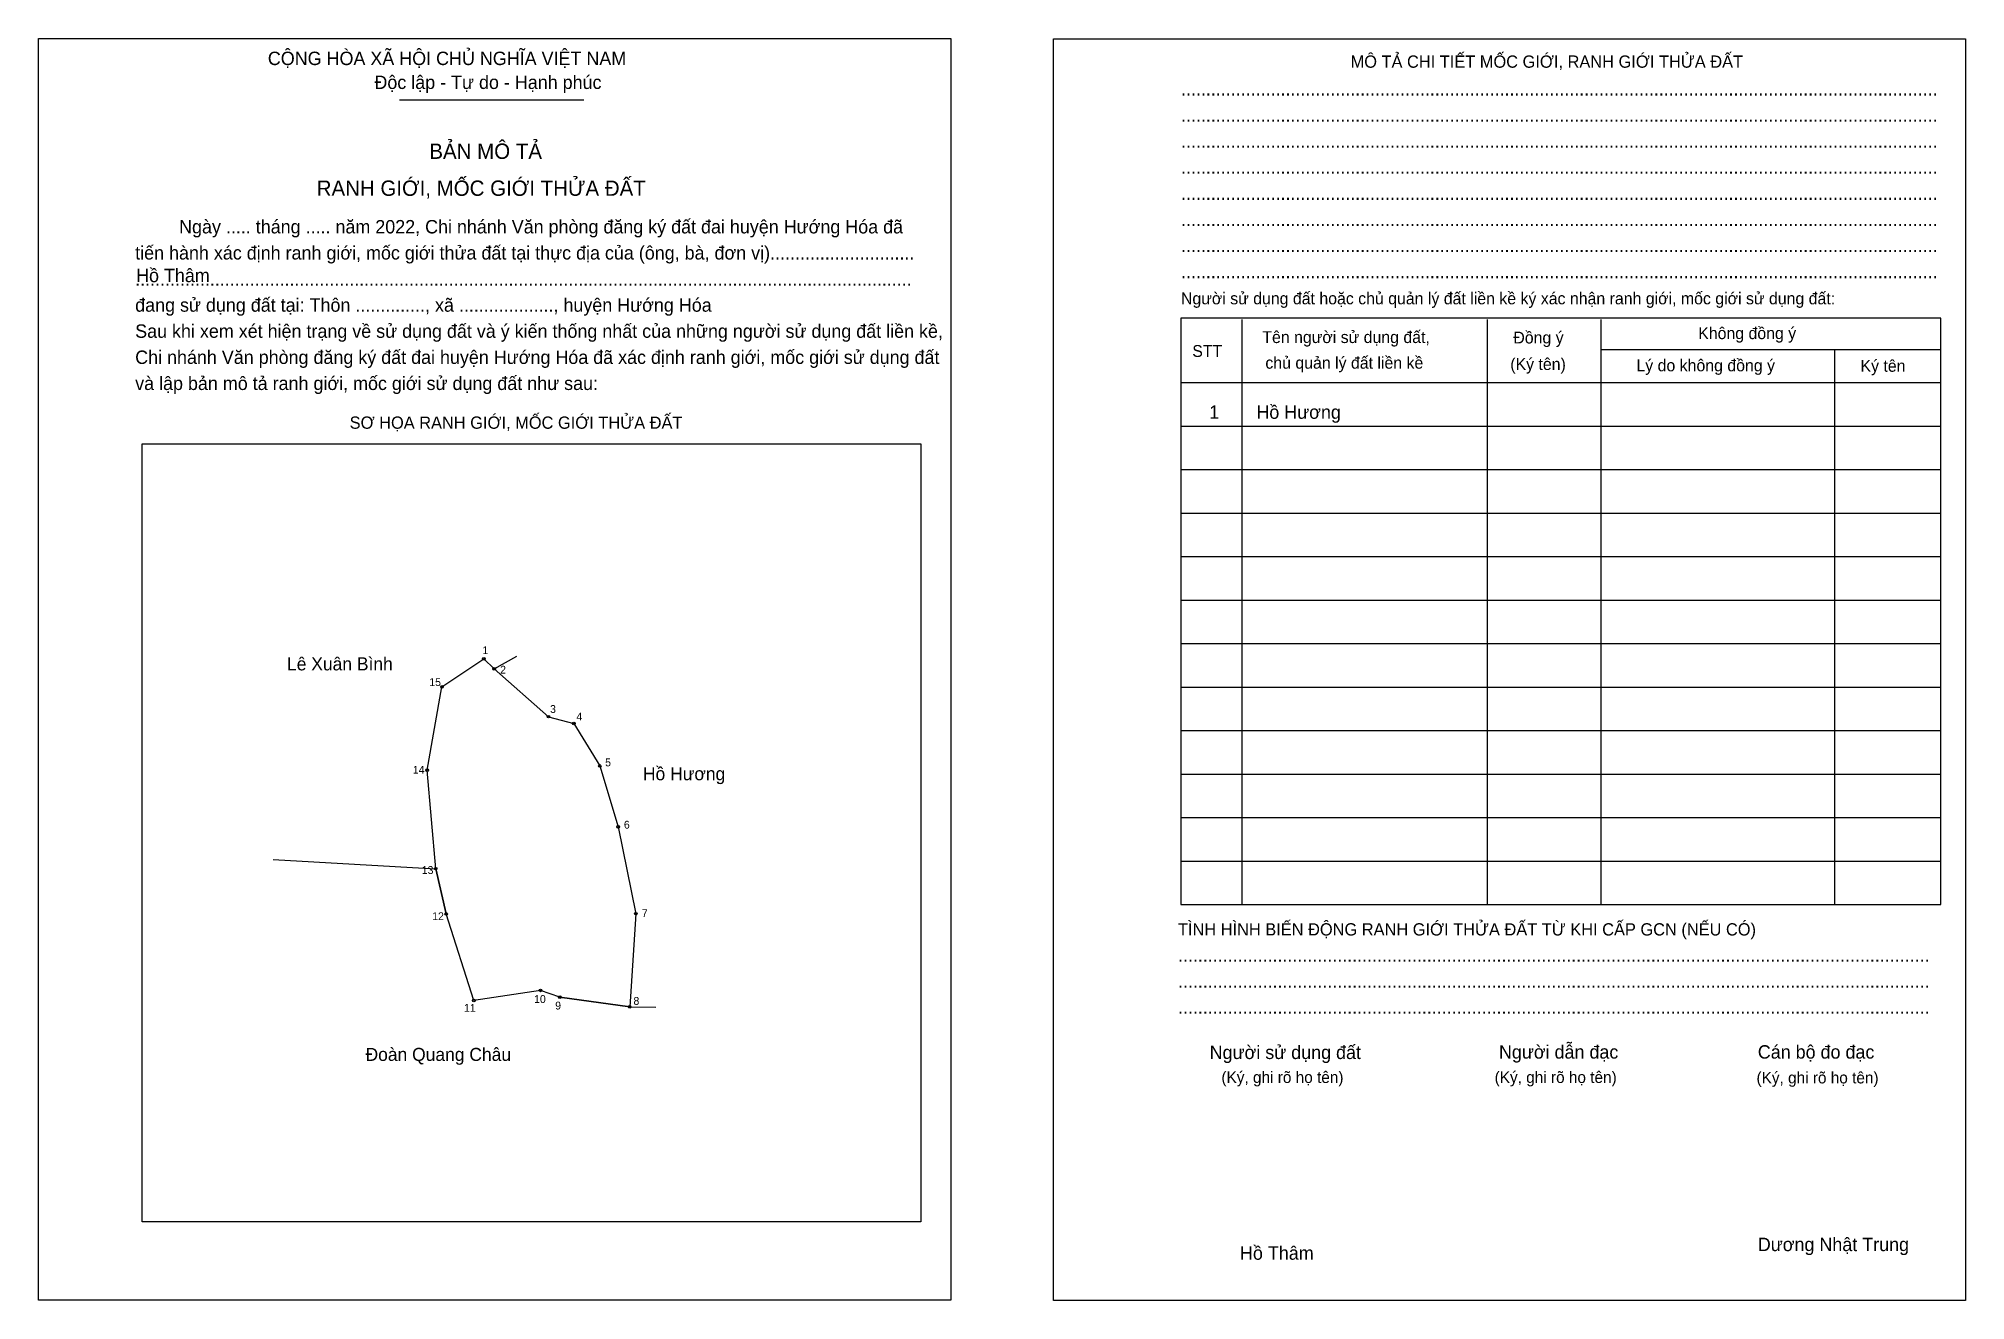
# Model space of a CAD drawing. Extents: x 544914 to 545532, y 1838170 to 1838575.
import ezdxf

# ---------------------------------------------------------------- set-up
doc = ezdxf.new("R2010")
doc.units = 0
for name, color, linetype in [('Level 1', 7, 'Continuous'), ('Level 10', 7, 'Continuous'), ('Level 11', 7, 'Continuous'), ('Level 2', 7, 'Continuous'), ('Level 25', 7, 'Continuous'), ('Level 27', 7, 'Continuous'), ('Level 36', 7, 'Continuous'), ('Level 52', 7, 'Continuous'), ('Level 55', 7, 'Continuous'), ('Level 6', 7, 'Continuous'), ('Level 9', 7, 'Continuous')]:
    doc.layers.add(name, color=color, linetype=linetype)

msp = doc.modelspace()

# ---------------------------------------------------------------- linework, layer by layer
at = {"layer": 'Level 1'}
for p, q in [((544913.82, 1838574.68), (544913.82, 1838574.68)), ((545239.37, 1838574.54), (545239.37, 1838574.54)), ((545029.6, 1838555), (545088.78, 1838555)), ((545299.86, 1838484.52), (545299.86, 1838296.81)), ((545378.57, 1838484.52), (545378.57, 1838296.81)), ((545415, 1838484.52), (545415, 1838296.81)), ((545415, 1838474.89), (545524.14, 1838474.89)), ((545489.95, 1838474.89), (545489.95, 1838296.81)), ((545280.32, 1838464.28), (545524.14, 1838464.28)), ((544947.05, 1838444.6), (544947.05, 1838444.6)), ((545280.32, 1838450.33), (545524.14, 1838450.33)), ((545280.32, 1838436.37), (545524.14, 1838436.37)), ((545280.32, 1838422.41), (545524.14, 1838422.41)), ((545280.32, 1838408.46), (545524.14, 1838408.46)), ((545280.32, 1838394.5), (545524.14, 1838394.5)), ((545280.32, 1838380.54), (545524.14, 1838380.54)), ((545280.32, 1838366.59), (545524.14, 1838366.59)), ((545280.32, 1838352.63), (545524.14, 1838352.63)), ((545280.32, 1838338.68), (545524.14, 1838338.68)), ((545280.32, 1838324.72), (545524.14, 1838324.72)), ((545280.32, 1838310.76), (545524.14, 1838310.76)), ((545196.86, 1838195.07), (545196.86, 1838195.07)), ((545206.44, 1838169.95), (545206.44, 1838169.95)), ((545531.99, 1838169.81), (545531.99, 1838169.81))]:
    msp.add_line(p, q, dxfattribs=at)
for points in [[(545524.14, 1838484.94), (545280.32, 1838484.94), (545280.32, 1838296.81), (545524.14, 1838296.81)], [(544947.05, 1838444.6), (545196.86, 1838444.6), (545196.86, 1838195.07), (544947.05, 1838195.07)]]:
    msp.add_lwpolyline(points, close=True, dxfattribs=at)
at = {"layer": 'Level 10'}
msp.add_line((544989.09, 1838311.33), (545041.23, 1838308.34), dxfattribs=at)
msp.add_lwpolyline([(545056.69, 1838375.66), (545059.99, 1838372.48), (545077.38, 1838357.1), (545085.56, 1838354.9), (545093.85, 1838341.3), (545099.76, 1838321.76), (545105.43, 1838293.88), (545103.46, 1838264.01), (545081.07, 1838267.13), (545074.85, 1838269.29), (545053.42, 1838266.05), (545044.58, 1838293.81), (545041.23, 1838308.34), (545038.48, 1838339.95), (545043.25, 1838366.67)], close=True, dxfattribs=at)
at = {"layer": 'Level 11'}
for centre in [(545056.69, 1838375.66), (545056.69, 1838375.66), (545059.99, 1838372.48), (545043.25, 1838366.67), (545077.38, 1838357.1), (545085.56, 1838354.9), (545038.48, 1838339.95), (545093.85, 1838341.3), (545099.76, 1838321.76), (545041.23, 1838308.34), (545044.58, 1838293.81), (545105.43, 1838293.88), (545053.42, 1838266.05), (545074.85, 1838269.29), (545081.07, 1838267.13), (545103.46, 1838264.01)]:
    msp.add_circle(centre, 0.419, dxfattribs=at)
at = {"layer": 'Level 2'}
for points in [[(544913.82, 1838574.68), (545206.44, 1838574.68), (545206.44, 1838169.94), (544913.82, 1838169.94)], [(545239.38, 1838574.54), (545532, 1838574.54), (545532, 1838169.81), (545239.38, 1838169.81)]]:
    msp.add_lwpolyline(points, close=True, dxfattribs=at)
at = {"layer": 'Level 25'}
for p, q in [((545041.23, 1838308.34), (545044.58, 1838293.81)), ((545081.07, 1838267.13), (545103.46, 1838264.01))]:
    msp.add_line(p, q, dxfattribs=at)
at = {"layer": 'Level 27'}
for p, q in [((545059.99, 1838372.48), (545067.3, 1838376.57)), ((545103.46, 1838264.01), (545111.83, 1838263.94))]:
    msp.add_line(p, q, dxfattribs=at)

# ---------------------------------------------------------------- texts
at = {"layer": 'Level 1'}
for s, height, p in [('CỘNG HÒA XÃ HỘI CHỦ NGHĨA VIỆT NAM', 4.2983, (544987.38, 1838566.16)), ('MÔ TẢ CHI TIẾT MỐC GIỚI, RANH GIỚI THỬA ĐẤT', 3.9298, (545334.74, 1838565.31)), ('Độc lập - Tự do - Hạnh phúc', 4.2983, (545021.57, 1838558.49)), ('........................................................................................................................................................', 4.29828, (545280.32, 1838556.39)), ('........................................................................................................................................................', 4.29828, (545280.32, 1838548.02)), ('BẢN MÔ TẢ', 4.913, (545039.19, 1838536.07)), ('........................................................................................................................................................', 4.29828, (545280.32, 1838539.65)), ('........................................................................................................................................................', 4.29828, (545280.32, 1838531.27)), ('RANH GIỚI, MỐC GIỚI THỬA ĐẤT', 4.9128, (545003.06, 1838524.21)), ('........................................................................................................................................................', 4.29828, (545280.32, 1838522.9)), ('Ngày ..... tháng ..... năm 2022, Chi nhánh Văn phòng đăng ký đất đai huyện Hướng Hóa đã', 4.2983, (544958.91, 1838512.15)), ('........................................................................................................................................................', 4.29828, (545280.32, 1838514.52)), ('tiến hành xác định ranh giới, mốc giới thửa đất tại thực địa của (ông, bà, đơn vị).............................', 4.29828, (544944.82, 1838503.78)), ('........................................................................................................................................................', 4.29828, (545280.32, 1838506.15)), ('............................................................................................................................................................', 4.29828, (544944.82, 1838495.4)), ('........................................................................................................................................................', 4.29828, (545280.32, 1838497.78)), ('đang sử dụng đất tại: Thôn .............., xã ..................., huyện Hướng Hóa', 4.2983, (544944.82, 1838487.03)), ('Người sử dụng đất hoặc chủ quản lý đất liền kề ký xác nhận ranh giới, mốc giới sử dụng đất:', 3.8074, (545280.32, 1838489.4)), ('Sau khi xem xét hiện trạng về sử dụng đất và ý kiến thống nhất của những người sử dụng đất liền kề,', 4.2983, (544944.82, 1838478.66)), ('Không đồng ý', 3.8074, (545446.26, 1838478.24)), ('STT', 3.807, (545283.95, 1838472.52)), ('Tên người sử dụng đất,', 3.8074, (545306.42, 1838476.98)), ('Đồng ý', 3.807, (545386.95, 1838476.84)), ('Chi nhánh Văn phòng đăng ký đất đai huyện Hướng Hóa đã xác định ranh giới, mốc giới sử dụng đất', 4.2983, (544944.82, 1838470.28)), ('chủ quản lý đất liền kề', 3.8074, (545307.4, 1838468.75)), ('(Ký tên)', 3.807, (545385.97, 1838468.33)), ('Lý do không đồng ý', 3.8074, (545426.45, 1838467.91)), ('Ký tên', 3.807, (545498.32, 1838467.77)), ('và lập bản mô tả ranh giới, mốc giới sử dụng đất như sau:', 4.2983, (544944.82, 1838461.91)), ('SƠ HỌA RANH GIỚI, MỐC GIỚI THỬA ĐẤT', 3.9298, (545013.63, 1838449.48)), ('TÌNH HÌNH BIẾN ĐỘNG RANH GIỚI THỬA ĐẤT TỪ KHI CẤP GCN (NẾU CÓ)', 3.9298, (545279.35, 1838286.9)), ('.......................................................................................................................................................', 4.29828, (545279.35, 1838278.52)), ('.......................................................................................................................................................', 4.29828, (545279.35, 1838270.15)), ('.......................................................................................................................................................', 4.29828, (545279.35, 1838261.78)), ('Người sử dụng đất', 4.2983, (545289.53, 1838247.26)), ('Người dẫn đạc', 4.2983, (545382.34, 1838247.4)), ('Cán bộ đo đạc', 4.2983, (545465.38, 1838247.4)), ('(Ký, ghi rõ họ tên)', 3.6844, (545293.3, 1838239.59)), ('(Ký, ghi rõ họ tên)', 3.6844, (545380.95, 1838239.59)), ('(Ký, ghi rõ họ tên)', 3.6844, (545464.96, 1838239.45)), ('Dương Nhật Trung', 4.2983, (545465.38, 1838185.64))]:
    msp.add_text(s, height=height, dxfattribs=at).set_placement(p)
at = {"layer": 'Level 36'}
for s, height, p in [('Lê Xuân Bình', 4.1869, (544993.53, 1838371.96)), ('Hồ Hương', 4.187, (545107.72, 1838336.71)), ('Đoàn Quang Châu', 4.1869, (545018.72, 1838246.66))]:
    msp.add_text(s, height=height, dxfattribs=at).set_placement(p)
at = {"layer": 'Level 52'}
for s, height, p in [('1', 4.3, (545289.38, 1838452.67)), ('Hồ Hương', 4.298, (545304.52, 1838452.67))]:
    msp.add_text(s, height=height, dxfattribs=at).set_placement(p)
at = {"layer": 'Level 55'}
for s, p in [('1', (545056.61, 1838375.66)), ('2', (545059.9, 1838372.48)), ('15', (545043.06, 1838366.67)), ('3', (545077.29, 1838357.1)), ('4', (545085.46, 1838354.9)), ('14', (545038.28, 1838339.95)), ('5', (545093.76, 1838341.3)), ('6', (545099.66, 1838321.76)), ('13', (545041.04, 1838308.34)), ('12', (545044.38, 1838293.81)), ('7', (545105.34, 1838293.88)), ('11', (545053.24, 1838266.05)), ('10', (545074.65, 1838269.29)), ('9', (545080.98, 1838267.13)), ('8', (545103.37, 1838264.01))]:
    msp.add_text(s, height=0.279, dxfattribs=at).set_placement(p)
at = {"layer": 'Level 6'}
for p in [(544945.11, 1838496.52), (545299.26, 1838182.87)]:
    msp.add_text('Hồ Thâm', height=4.299, dxfattribs=at).set_placement(p)
at = {"layer": 'Level 9'}
for s, height, p in [('1', 2.51, (545056.24, 1838377.18)), ('2', 2.51, (545061.91, 1838370.93)), ('15', 2.512, (545039.18, 1838366.94)), ('3', 2.51, (545077.93, 1838358.3)), ('4', 2.51, (545086.37, 1838355.88)), ('14', 2.512, (545033.9, 1838338.82)), ('5', 2.51, (545095.59, 1838341.18)), ('6', 2.51, (545101.61, 1838321.19)), ('13', 2.512, (545036.77, 1838306.65)), ('12', 2.512, (545040.11, 1838291.82)), ('7', 2.51, (545107.37, 1838292.81)), ('10', 2.512, (545072.8, 1838265.25)), ('9', 2.51, (545079.57, 1838263.16)), ('8', 2.51, (545104.68, 1838264.65)), ('11', 2.512, (545050.32, 1838262.42))]:
    msp.add_text(s, height=height, dxfattribs=at).set_placement(p)

doc.saveas('drawing.dxf')
